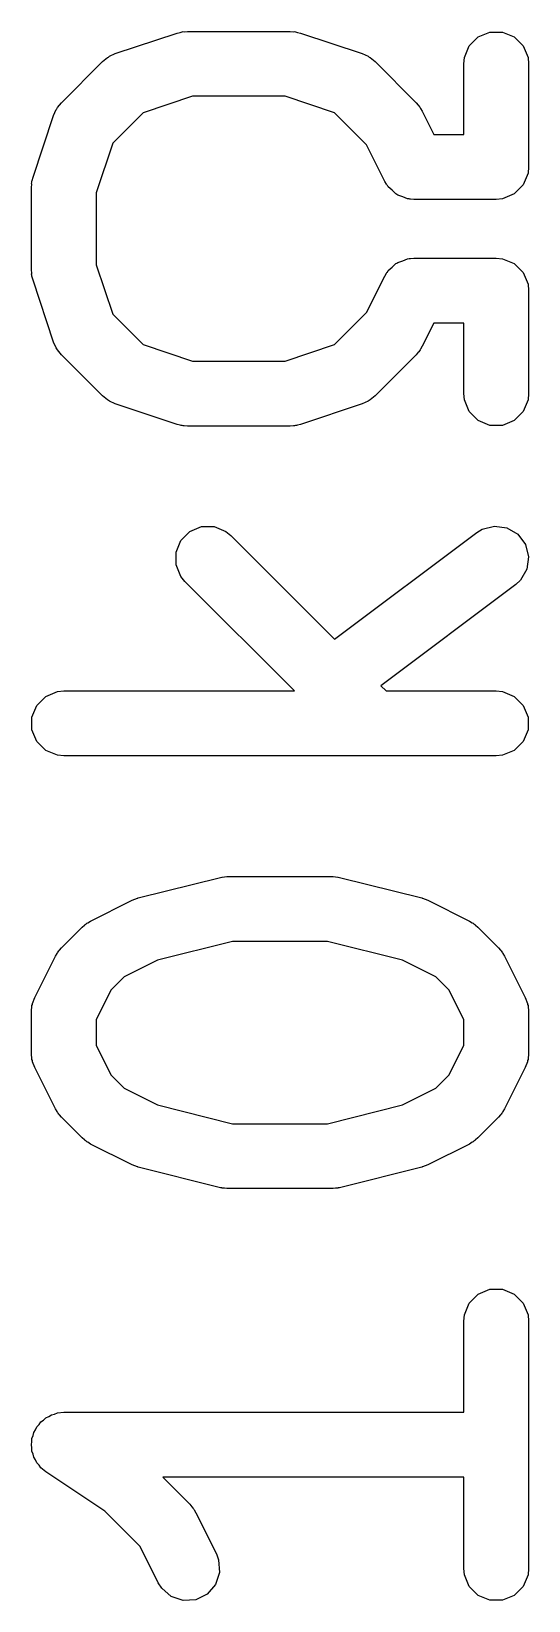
# Model space of a CAD drawing. Header units: millimetres. Extents: x 129 to 276, y -185 to -58.
# Drawn here: x 256.95 to 258.1, y -98.563 to -94.937 of the extents above; entities that cross this region are included whole.
import ezdxf

# ---------------------------------------------------------------- set-up
doc = ezdxf.new("R2010")
doc.units = ezdxf.units.MM
doc.layers.add('F.Fab', color=9, linetype='CONTINUOUS', true_color=0xafafaf)

msp = doc.modelspace()

# ---------------------------------------------------------------- linework, layer by layer
at = {"layer": 'F.Fab', "linetype": 'CONTINUOUS'}
for p, q in [((257.143959, -94.988372), (257.286815, -94.940753)), ((257.286815, -94.940753), (257.29407, -94.939103)), ((257.29407, -94.939103), (257.295901, -94.938345)), ((257.295901, -94.938345), (257.298554, -94.938083)), ((257.298554, -94.938083), (257.301152, -94.937493)), ((257.301152, -94.937493), (257.303126, -94.937633)), ((257.303126, -94.937633), (257.310533, -94.936904)), ((257.310533, -94.936904), (257.548628, -94.936904)), ((257.548628, -94.936904), (257.556033, -94.937633)), ((257.556033, -94.937633), (257.558008, -94.937493)), ((257.558008, -94.937493), (257.560605, -94.938083)), ((257.560605, -94.938083), (257.56326, -94.938345)), ((257.56326, -94.938345), (257.565091, -94.939103)), ((257.565091, -94.939103), (257.572345, -94.940753)), ((257.572345, -94.940753), (257.715202, -94.988372)), ((257.962459, -94.970236), (257.983151, -94.949544)), ((257.983151, -94.949544), (258.010187, -94.938345)), ((258.010187, -94.938345), (258.039451, -94.938345)), ((258.039451, -94.938345), (258.066487, -94.949544)), ((258.066487, -94.949544), (258.087179, -94.970236)), ((257.130533, -94.994366), (257.143959, -94.988372)), ((257.715202, -94.988372), (257.728627, -94.994366)), ((257.95126, -94.997272), (257.962459, -94.970236)), ((258.087179, -94.970236), (258.098378, -94.997272)), ((257.019405, -95.101728), (257.114643, -95.00649)), ((257.114643, -95.00649), (257.126008, -94.997162)), ((257.126008, -94.997162), (257.128498, -94.99613)), ((257.128498, -94.99613), (257.130533, -94.994366)), ((257.728627, -94.994366), (257.730662, -94.996131)), ((257.730662, -94.996131), (257.733153, -94.997163)), ((257.733153, -94.997163), (257.744518, -95.00649)), ((257.744518, -95.00649), (257.839756, -95.101728)), ((257.949819, -95.011904), (257.95126, -94.997272)), ((257.949819, -95.174999), (257.949819, -95.011904)), ((258.098378, -94.997272), (258.099819, -95.011904)), ((258.099819, -95.011904), (258.099819, -95.249999)), ((257.322703, -95.086904), (257.20819, -95.125075)), ((257.536458, -95.086904), (257.322703, -95.086904)), ((257.650971, -95.125075), (257.536458, -95.086904)), ((256.953668, -95.273901), (257.001287, -95.131044)), ((257.001287, -95.131044), (257.007281, -95.117619)), ((257.007281, -95.117619), (257.009046, -95.115583)), ((257.009046, -95.115583), (257.010078, -95.113093)), ((257.010078, -95.113093), (257.019405, -95.101728)), ((257.20819, -95.125075), (257.13799, -95.195274)), ((257.725084, -95.199188), (257.650971, -95.125075)), ((257.839756, -95.101728), (257.844476, -95.107478)), ((257.844476, -95.107478), (257.845973, -95.108777)), ((257.845973, -95.108777), (257.847392, -95.111031)), ((257.847392, -95.111031), (257.849084, -95.113093)), ((257.849084, -95.113093), (257.849842, -95.114925)), ((257.849842, -95.114925), (257.853805, -95.12122)), ((257.853805, -95.12122), (257.880694, -95.174999)), ((257.13799, -95.195274), (257.099819, -95.309788)), ((257.76726, -95.28354), (257.725084, -95.199188)), ((257.880694, -95.174999), (257.949819, -95.174999)), ((256.952018, -95.281154), (256.953668, -95.273901)), ((258.098378, -95.264631), (258.087179, -95.291667)), ((258.099819, -95.249999), (258.098378, -95.264631)), ((256.949819, -95.297618), (256.950548, -95.290212)), ((256.949819, -95.488094), (256.949819, -95.297618)), ((256.950408, -95.288238), (256.950998, -95.28564)), ((256.950548, -95.290212), (256.950408, -95.288238)), ((256.950998, -95.28564), (256.95126, -95.282986)), ((256.95126, -95.282986), (256.952018, -95.281154)), ((257.099819, -95.309788), (257.099819, -95.475923)), ((257.771224, -95.289839), (257.76726, -95.28354)), ((257.771982, -95.291667), (257.771224, -95.289839)), ((257.773043, -95.292728), (257.771982, -95.291667)), ((257.775092, -95.295983), (257.773043, -95.292728)), ((257.784176, -95.303861), (257.775092, -95.295983)), ((257.792674, -95.312359), (257.784176, -95.303861)), ((257.795164, -95.31339), (257.792674, -95.312359)), ((257.7972, -95.315156), (257.795164, -95.31339)), ((257.808602, -95.318956), (257.7972, -95.315156)), ((258.066487, -95.312359), (258.039451, -95.323558)), ((258.087179, -95.291667), (258.066487, -95.312359)), ((257.81971, -95.323558), (257.808602, -95.318956)), ((257.823535, -95.323934), (257.81971, -95.323558)), ((257.824961, -95.32441), (257.823535, -95.323934)), ((257.826936, -95.324269), (257.824961, -95.32441)), ((257.834342, -95.324999), (257.826936, -95.324269)), ((258.024819, -95.324999), (257.834342, -95.324999)), ((258.039451, -95.323558), (258.024819, -95.324999)), ((257.81971, -95.462154), (257.823535, -95.461777)), ((257.823535, -95.461777), (257.824961, -95.461302)), ((257.824961, -95.461302), (257.826936, -95.461442)), ((257.826936, -95.461442), (257.834342, -95.460713)), ((257.834342, -95.460713), (258.024819, -95.460713)), ((258.024819, -95.460713), (258.039451, -95.462154)), ((256.950548, -95.495499), (256.949819, -95.488094)), ((256.950408, -95.497474), (256.950548, -95.495499)), ((256.950998, -95.500071), (256.950408, -95.497474)), ((257.099819, -95.475923), (257.13799, -95.590437)), ((257.76726, -95.502172), (257.771224, -95.495872)), ((257.771224, -95.495872), (257.771982, -95.494045)), ((257.771982, -95.494045), (257.773043, -95.492983)), ((257.773043, -95.492983), (257.775092, -95.489729)), ((257.775092, -95.489729), (257.784176, -95.48185)), ((257.784176, -95.48185), (257.792674, -95.473353)), ((257.792674, -95.473353), (257.795164, -95.472321)), ((257.795164, -95.472321), (257.7972, -95.470556)), ((257.7972, -95.470556), (257.808602, -95.466755)), ((257.808602, -95.466755), (257.81971, -95.462154)), ((258.039451, -95.462154), (258.066487, -95.473353)), ((258.066487, -95.473353), (258.087179, -95.494045)), ((258.087179, -95.494045), (258.098378, -95.521081)), ((256.95126, -95.502726), (256.950998, -95.500071)), ((256.952018, -95.504557), (256.95126, -95.502726)), ((256.953668, -95.511811), (256.952018, -95.504557)), ((257.001287, -95.654668), (256.953668, -95.511811)), ((257.725084, -95.586524), (257.76726, -95.502172)), ((258.098378, -95.521081), (258.099819, -95.535713)), ((258.099819, -95.535713), (258.099819, -95.773808)), ((257.13799, -95.590437), (257.20819, -95.660637)), ((257.650971, -95.660636), (257.725084, -95.586524)), ((257.880695, -95.610713), (257.853805, -95.664492)), ((257.949819, -95.610713), (257.880695, -95.610713)), ((257.949819, -95.773808), (257.949819, -95.610713)), ((257.007281, -95.668093), (257.001287, -95.654668)), ((257.009046, -95.670128), (257.007281, -95.668093)), ((257.010078, -95.672619), (257.009046, -95.670128)), ((257.019405, -95.683984), (257.010078, -95.672619)), ((257.20819, -95.660637), (257.322703, -95.698808)), ((257.536458, -95.698808), (257.650971, -95.660636)), ((257.844476, -95.678233), (257.839756, -95.683984)), ((257.845973, -95.676935), (257.844476, -95.678233)), ((257.847392, -95.67468), (257.845973, -95.676935)), ((257.849084, -95.672619), (257.847392, -95.67468)), ((257.849842, -95.670786), (257.849084, -95.672619)), ((257.853805, -95.664492), (257.849842, -95.670786)), ((257.114643, -95.779222), (257.019405, -95.683984)), ((257.322703, -95.698808), (257.536458, -95.698808)), ((257.839756, -95.683984), (257.744518, -95.779222)), ((257.126008, -95.78855), (257.114643, -95.779222)), ((257.744518, -95.779222), (257.733153, -95.788549)), ((257.95126, -95.78844), (257.949819, -95.773808)), ((258.099819, -95.773808), (258.098378, -95.78844)), ((257.128498, -95.789581), (257.126008, -95.78855)), ((257.130533, -95.791346), (257.128498, -95.789581)), ((257.143959, -95.79734), (257.130533, -95.791346)), ((257.286815, -95.844959), (257.143959, -95.79734)), ((257.715202, -95.79734), (257.572345, -95.844959)), ((257.728627, -95.791346), (257.715202, -95.79734)), ((257.730662, -95.78958), (257.728627, -95.791346)), ((257.733153, -95.788549), (257.730662, -95.78958)), ((257.962459, -95.815476), (257.95126, -95.78844)), ((257.983151, -95.836168), (257.962459, -95.815476)), ((258.087179, -95.815476), (258.066487, -95.836168)), ((258.098378, -95.78844), (258.087179, -95.815476)), ((257.29407, -95.846608), (257.286815, -95.844959)), ((257.295901, -95.847367), (257.29407, -95.846608)), ((257.298554, -95.847628), (257.295901, -95.847367)), ((257.301152, -95.848219), (257.298554, -95.847628)), ((257.303126, -95.848078), (257.301152, -95.848219)), ((257.310533, -95.848808), (257.303126, -95.848078)), ((257.548628, -95.848808), (257.310533, -95.848808)), ((257.556033, -95.848078), (257.548628, -95.848808)), ((257.558008, -95.848219), (257.556033, -95.848078)), ((257.560605, -95.847628), (257.558008, -95.848219)), ((257.56326, -95.847367), (257.560605, -95.847628)), ((257.565091, -95.846608), (257.56326, -95.847367)), ((257.572345, -95.844959), (257.565091, -95.846608)), ((258.010187, -95.847367), (257.983151, -95.836168)), ((258.039451, -95.847367), (258.010187, -95.847367)), ((258.066487, -95.836168), (258.039451, -95.847367)), ((257.284593, -96.14013), (257.295792, -96.113093)), ((257.295792, -96.113093), (257.316484, -96.092401)), ((257.316484, -96.092401), (257.343521, -96.081202)), ((257.343521, -96.081202), (257.372783, -96.081202)), ((257.372783, -96.081202), (257.39982, -96.092401)), ((257.39982, -96.092401), (257.411185, -96.101728)), ((257.411185, -96.101728), (257.650903, -96.341446)), ((257.650903, -96.341446), (257.979819, -96.094761)), ((257.979819, -96.094761), (257.992389, -96.087134)), ((257.992389, -96.087134), (258.020738, -96.079872)), ((258.020738, -96.079872), (258.049706, -96.084011)), ((258.049706, -96.084011), (258.074887, -96.09892)), ((258.074887, -96.09892), (258.092446, -96.122331)), ((257.284593, -96.169392), (257.284593, -96.14013)), ((258.092446, -96.122331), (258.099708, -96.150679)), ((258.099708, -96.150679), (258.09557, -96.179648)), ((257.295792, -96.196429), (257.284593, -96.169392)), ((258.09557, -96.179648), (258.08066, -96.204829)), ((257.305119, -96.207794), (257.295792, -96.196429)), ((257.558038, -96.460713), (257.305119, -96.207794)), ((258.069819, -96.214761), (257.758046, -96.448589)), ((258.08066, -96.204829), (258.069819, -96.214761)), ((256.962459, -96.494045), (256.983151, -96.473353)), ((256.983151, -96.473353), (257.010187, -96.462154)), ((257.010187, -96.462154), (257.024819, -96.460713)), ((257.024819, -96.460713), (257.558038, -96.460713)), ((257.758046, -96.448589), (257.77017, -96.460713)), ((257.77017, -96.460713), (258.024819, -96.460713)), ((258.024819, -96.460713), (258.039451, -96.462154)), ((258.039451, -96.462154), (258.066487, -96.473353)), ((258.066487, -96.473353), (258.087179, -96.494045)), ((256.95126, -96.521081), (256.962459, -96.494045)), ((258.087179, -96.494045), (258.098378, -96.521081)), ((256.95126, -96.550345), (256.95126, -96.521081)), ((258.098378, -96.521081), (258.098378, -96.550345)), ((256.962459, -96.577381), (256.95126, -96.550345)), ((256.983151, -96.598073), (256.962459, -96.577381)), ((258.087179, -96.577381), (258.066487, -96.598073)), ((258.098378, -96.550345), (258.087179, -96.577381)), ((257.010187, -96.609272), (256.983151, -96.598073)), ((257.024819, -96.610713), (257.010187, -96.609272)), ((258.024819, -96.610713), (257.024819, -96.610713)), ((258.039451, -96.609272), (258.024819, -96.610713)), ((258.066487, -96.598073), (258.039451, -96.609272)), ((257.197105, -96.939143), (257.387581, -96.891524)), ((257.387581, -96.891524), (257.390117, -96.891148)), ((257.390117, -96.891148), (257.391139, -96.890726)), ((257.391139, -96.890726), (257.396651, -96.890183)), ((257.396651, -96.890183), (257.402125, -96.889374)), ((257.402125, -96.889374), (257.403217, -96.889536)), ((257.403217, -96.889536), (257.405771, -96.889285)), ((257.405771, -96.889285), (257.643866, -96.889285)), ((257.643866, -96.889285), (257.646419, -96.889536)), ((257.646419, -96.889536), (257.647512, -96.889374)), ((257.647512, -96.889374), (257.652985, -96.890183)), ((257.652985, -96.890183), (257.658498, -96.890726)), ((257.658498, -96.890726), (257.659519, -96.891148)), ((257.659519, -96.891148), (257.662056, -96.891524)), ((257.662056, -96.891524), (257.852532, -96.939143)), ((257.086516, -96.992441), (257.181754, -96.944822)), ((257.181754, -96.944822), (257.182823, -96.944412)), ((257.182823, -96.944412), (257.183259, -96.94409)), ((257.183259, -96.94409), (257.189395, -96.941897)), ((257.189395, -96.941897), (257.195485, -96.939567)), ((257.195485, -96.939567), (257.196025, -96.939528)), ((257.196025, -96.939528), (257.197105, -96.939143)), ((257.852532, -96.939143), (257.853611, -96.939528)), ((257.853611, -96.939528), (257.854151, -96.939567)), ((257.854151, -96.939567), (257.860232, -96.941894)), ((257.860232, -96.941894), (257.866378, -96.94409)), ((257.866378, -96.94409), (257.866813, -96.944412)), ((257.866813, -96.944412), (257.867883, -96.944822)), ((257.867883, -96.944822), (257.963121, -96.992441)), ((257.019405, -97.054109), (257.067024, -97.00649)), ((257.067024, -97.00649), (257.072773, -97.001771)), ((257.072773, -97.001771), (257.074073, -97.000273)), ((257.074073, -97.000273), (257.076332, -96.998851)), ((257.076332, -96.998851), (257.078389, -96.997163)), ((257.078389, -96.997163), (257.080216, -96.996405)), ((257.080216, -96.996405), (257.086516, -96.992441)), ((257.963121, -96.992441), (257.969417, -96.996404)), ((257.969417, -96.996404), (257.971247, -96.997162)), ((257.971247, -96.997162), (257.973305, -96.998851)), ((257.973305, -96.998851), (257.975564, -97.000273)), ((257.975564, -97.000273), (257.976863, -97.001771)), ((257.976863, -97.001771), (257.982612, -97.006489)), ((257.982612, -97.006489), (258.030232, -97.054108)), ((257.014686, -97.059858), (257.019405, -97.054109)), ((257.415005, -97.039285), (257.241471, -97.082668)), ((257.634632, -97.039285), (257.415005, -97.039285)), ((257.808166, -97.082668), (257.634632, -97.039285)), ((258.030232, -97.054108), (258.03495, -97.059857)), ((256.957737, -97.168839), (257.005356, -97.073601)), ((257.005356, -97.073601), (257.00932, -97.067301)), ((257.00932, -97.067301), (257.010078, -97.065474)), ((257.010078, -97.065474), (257.011766, -97.063417)), ((257.011766, -97.063417), (257.013188, -97.061158)), ((257.013188, -97.061158), (257.014686, -97.059858)), ((257.241471, -97.082668), (257.164484, -97.121162)), ((257.885153, -97.121162), (257.808166, -97.082668)), ((258.03495, -97.059857), (258.03645, -97.061158)), ((258.03645, -97.061158), (258.037872, -97.063417)), ((258.037872, -97.063417), (258.03956, -97.065474)), ((258.03956, -97.065474), (258.040317, -97.067301)), ((258.040317, -97.067301), (258.044282, -97.073601)), ((258.044282, -97.073601), (258.091901, -97.168839)), ((257.164484, -97.121162), (257.134077, -97.151569)), ((257.915561, -97.151569), (257.885153, -97.121162)), ((257.134077, -97.151569), (257.099819, -97.220085)), ((257.949819, -97.220085), (257.915561, -97.151569)), ((256.949819, -97.20238), (256.95126, -97.187748)), ((256.95126, -97.187748), (256.952291, -97.185258)), ((256.952291, -97.185258), (256.952482, -97.182571)), ((256.952482, -97.182571), (256.957737, -97.168839)), ((258.091901, -97.168839), (258.097156, -97.18257)), ((258.097156, -97.18257), (258.097347, -97.185259)), ((258.097347, -97.185259), (258.098378, -97.187748)), ((258.098378, -97.187748), (258.099819, -97.20238)), ((256.949819, -97.297618), (256.949819, -97.20238)), ((257.099819, -97.220085), (257.099819, -97.279913)), ((257.949819, -97.279913), (257.949819, -97.220085)), ((258.099819, -97.20238), (258.099819, -97.297618)), ((256.95126, -97.31225), (256.949819, -97.297618)), ((257.099819, -97.279913), (257.134077, -97.348429)), ((257.915561, -97.348428), (257.949819, -97.279913)), ((258.099819, -97.297618), (258.098378, -97.31225)), ((256.952291, -97.314739), (256.95126, -97.31225)), ((256.952482, -97.317427), (256.952291, -97.314739)), ((256.957737, -97.331159), (256.952482, -97.317427)), ((257.005356, -97.426397), (256.957737, -97.331159)), ((258.091901, -97.331159), (258.044282, -97.426397)), ((258.097156, -97.317428), (258.091901, -97.331159)), ((258.097347, -97.314738), (258.097156, -97.317428)), ((258.098378, -97.31225), (258.097347, -97.314738)), ((257.134077, -97.348429), (257.164484, -97.378836)), ((257.164484, -97.378836), (257.241471, -97.417329)), ((257.808166, -97.417329), (257.885153, -97.378835)), ((257.885153, -97.378835), (257.915561, -97.348428)), ((257.241471, -97.417329), (257.415005, -97.460713)), ((257.634632, -97.460713), (257.808166, -97.417329)), ((257.00932, -97.432696), (257.005356, -97.426397)), ((257.010078, -97.434524), (257.00932, -97.432696)), ((257.011766, -97.43658), (257.010078, -97.434524)), ((257.013188, -97.43884), (257.011766, -97.43658)), ((257.014686, -97.440139), (257.013188, -97.43884)), ((257.019405, -97.445889), (257.014686, -97.440139)), ((257.067024, -97.493508), (257.019405, -97.445889)), ((258.030232, -97.44589), (257.982612, -97.493509)), ((258.03495, -97.44014), (258.030232, -97.44589)), ((258.03645, -97.43884), (258.03495, -97.44014)), ((258.037872, -97.43658), (258.03645, -97.43884)), ((258.03956, -97.434524), (258.037872, -97.43658)), ((258.040317, -97.432696), (258.03956, -97.434524)), ((258.044282, -97.426397), (258.040317, -97.432696)), ((257.415005, -97.460713), (257.634632, -97.460713)), ((257.072773, -97.498226), (257.067024, -97.493508)), ((257.074073, -97.499725), (257.072773, -97.498226)), ((257.076332, -97.501146), (257.074073, -97.499725)), ((257.078389, -97.502835), (257.076332, -97.501146)), ((257.080216, -97.503592), (257.078389, -97.502835)), ((257.086516, -97.507557), (257.080216, -97.503592)), ((257.181754, -97.555176), (257.086516, -97.507557)), ((257.963121, -97.507557), (257.867883, -97.555176)), ((257.969417, -97.503593), (257.963121, -97.507557)), ((257.971247, -97.502836), (257.969417, -97.503593)), ((257.973305, -97.501146), (257.971247, -97.502836)), ((257.975564, -97.499725), (257.973305, -97.501146)), ((257.976863, -97.498226), (257.975564, -97.499725)), ((257.982612, -97.493509), (257.976863, -97.498226)), ((257.182823, -97.555585), (257.181754, -97.555176)), ((257.183259, -97.555908), (257.182823, -97.555585)), ((257.189395, -97.5581), (257.183259, -97.555908)), ((257.195485, -97.560431), (257.189395, -97.5581)), ((257.196025, -97.560469), (257.195485, -97.560431)), ((257.197105, -97.560855), (257.196025, -97.560469)), ((257.387581, -97.608474), (257.197105, -97.560855)), ((257.852532, -97.560855), (257.662056, -97.608474)), ((257.853611, -97.560469), (257.852532, -97.560855)), ((257.854151, -97.560431), (257.853611, -97.560469)), ((257.860232, -97.558103), (257.854151, -97.560431)), ((257.866378, -97.555908), (257.860232, -97.558103)), ((257.866813, -97.555585), (257.866378, -97.555908)), ((257.867883, -97.555176), (257.866813, -97.555585)), ((257.390117, -97.608849), (257.387581, -97.608474)), ((257.391139, -97.609272), (257.390117, -97.608849)), ((257.396651, -97.609814), (257.391139, -97.609272)), ((257.402125, -97.610624), (257.396651, -97.609814)), ((257.403217, -97.610461), (257.402125, -97.610624)), ((257.405771, -97.610713), (257.403217, -97.610461)), ((257.643866, -97.610713), (257.405771, -97.610713)), ((257.646419, -97.610461), (257.643866, -97.610713)), ((257.647512, -97.610624), (257.646419, -97.610461)), ((257.652985, -97.609814), (257.647512, -97.610624)), ((257.658498, -97.609272), (257.652985, -97.609814)), ((257.659519, -97.608849), (257.658498, -97.609272)), ((257.662056, -97.608474), (257.659519, -97.608849)), ((257.962459, -97.874998), (257.983151, -97.854306)), ((257.983151, -97.854306), (258.010187, -97.843107)), ((258.010187, -97.843107), (258.039451, -97.843107)), ((258.039451, -97.843107), (258.066487, -97.854306)), ((258.066487, -97.854306), (258.087179, -97.874998)), ((257.95126, -97.902034), (257.962459, -97.874998)), ((258.087179, -97.874998), (258.098378, -97.902034)), ((257.949819, -97.916666), (257.95126, -97.902034)), ((257.949819, -98.12738), (257.949819, -97.916666)), ((258.098378, -97.902034), (258.099819, -97.916666)), ((258.099819, -97.916666), (258.099819, -98.488094)), ((256.9779, -98.14527), (256.983151, -98.14002)), ((256.983151, -98.14002), (256.98994, -98.137207)), ((256.98994, -98.137207), (256.996046, -98.133119)), ((256.996046, -98.133119), (257.003326, -98.131662)), ((257.003326, -98.131662), (257.010187, -98.128821)), ((257.010187, -98.128821), (257.024663, -98.127395)), ((257.024663, -98.127395), (257.02474, -98.12738)), ((257.02474, -98.12738), (257.024766, -98.127385)), ((257.024766, -98.127385), (257.024819, -98.12738)), ((257.024819, -98.12738), (257.949819, -98.12738)), ((256.95126, -98.187748), (256.954072, -98.180959)), ((256.954072, -98.180959), (256.955498, -98.173751)), ((256.955498, -98.173751), (256.959617, -98.167572)), ((256.959617, -98.167572), (256.962459, -98.160712)), ((256.962459, -98.160712), (256.967654, -98.155516)), ((256.967654, -98.155516), (256.971731, -98.149402)), ((256.971731, -98.149402), (256.9779, -98.14527)), ((256.949819, -98.202459), (256.95126, -98.195174)), ((256.95126, -98.209663), (256.949819, -98.202459)), ((256.95126, -98.195174), (256.95126, -98.187748)), ((256.95126, -98.217012), (256.95126, -98.209663)), ((256.954101, -98.223872), (256.95126, -98.217012)), ((256.955558, -98.231153), (256.954101, -98.223872)), ((256.959646, -98.237258), (256.955558, -98.231153)), ((256.962459, -98.244048), (256.959646, -98.237258)), ((256.967709, -98.249298), (256.962459, -98.244048)), ((256.971841, -98.255468), (256.967709, -98.249298)), ((256.983099, -98.264688), (256.971841, -98.255468)), ((256.983151, -98.26474), (256.983099, -98.264688)), ((256.983173, -98.264749), (256.983151, -98.26474)), ((256.983216, -98.264784), (256.983173, -98.264749)), ((257.119894, -98.355902), (256.983216, -98.264784)), ((257.949819, -98.27738), (257.253504, -98.27738)), ((257.253504, -98.27738), (257.315947, -98.339823)), ((257.949819, -98.488094), (257.949819, -98.27738)), ((257.201275, -98.437283), (257.119894, -98.355902)), ((257.315947, -98.339823), (257.320667, -98.345573)), ((257.320667, -98.345573), (257.322164, -98.346872)), ((257.322164, -98.346872), (257.323583, -98.349126)), ((257.323583, -98.349126), (257.325275, -98.351188)), ((257.325275, -98.351188), (257.326033, -98.35302)), ((257.326033, -98.35302), (257.329996, -98.359315)), ((257.329996, -98.359315), (257.377615, -98.454553)), ((257.243451, -98.521635), (257.201275, -98.437283)), ((257.377615, -98.454553), (257.38287, -98.468284)), ((257.38287, -98.468284), (257.384944, -98.497474)), ((257.384944, -98.497474), (257.37569, -98.525236)), ((257.95126, -98.502726), (257.949819, -98.488094)), ((257.962459, -98.529762), (257.95126, -98.502726)), ((258.098378, -98.502726), (258.087179, -98.529762)), ((258.099819, -98.488094), (258.098378, -98.502726)), ((257.251283, -98.534078), (257.243451, -98.521635)), ((257.273391, -98.553251), (257.251283, -98.534078)), ((257.37569, -98.525236), (257.356517, -98.547343)), ((257.983151, -98.550454), (257.962459, -98.529762)), ((258.087179, -98.529762), (258.066487, -98.550454)), ((257.301152, -98.562505), (257.273391, -98.553251)), ((257.330342, -98.560431), (257.301152, -98.562505)), ((257.356517, -98.547343), (257.330342, -98.560431)), ((258.010187, -98.561653), (257.983151, -98.550454)), ((258.039451, -98.561653), (258.010187, -98.561653)), ((258.066487, -98.550454), (258.039451, -98.561653))]:
    msp.add_line(p, q, dxfattribs=at)

doc.saveas('drawing.dxf')
